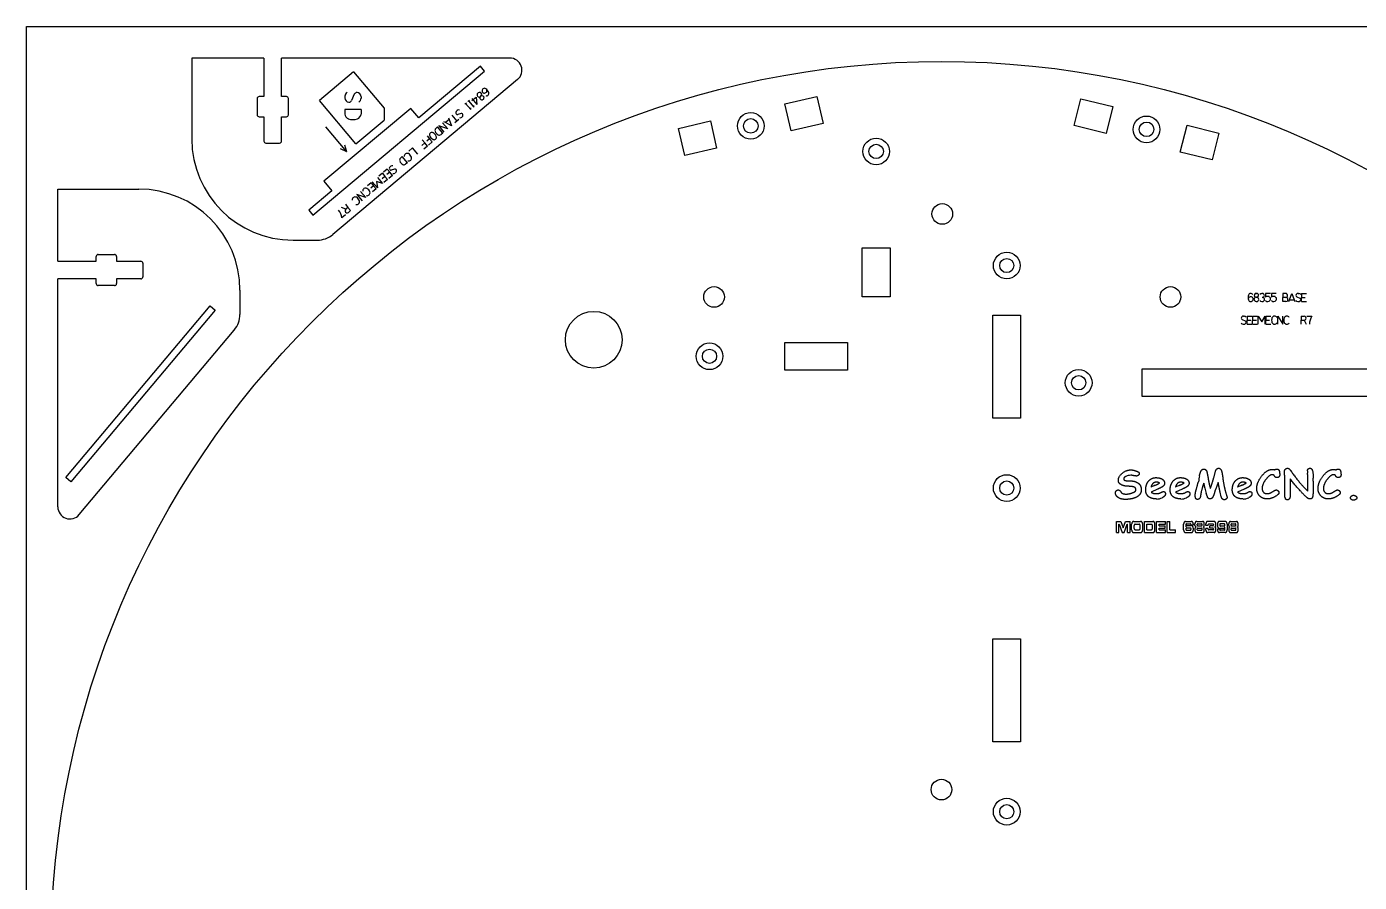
# Model space of a CAD drawing. Header units: inches. Extents: x -1316 to -504, y 192 to 650.
# Drawn here: x -1316.5 to -987.2, y 438.1 to 649.6 of the extents above; entities that cross this region are included whole.
import ezdxf

# ---------------------------------------------------------------- set-up
doc = ezdxf.new("R2010")
doc.units = ezdxf.units.IN
doc.header["$MEASUREMENT"] = 0
doc.linetypes.add('Continuous2', pattern=[0])
for name, color, linetype in [('68343 AND 68344 CARRIAGE AND ARM PLATE', 1, 'Continuous'), ('68355 Base', 1, 'Continuous'), ('68410_11 smart lcd mount', 1, 'Continuous'), ('STOCK OUTLINE', 1, 'Continuous')]:
    doc.layers.add(name, color=color, linetype=linetype)

msp = doc.modelspace()

# ---------------------------------------------------------------- linework, layer by layer
at = {"layer": '68343 AND 68344 CARRIAGE AND ARM PLATE', "color": 3, "linetype": 'Continuous2', "lineweight": -3, "true_color": 0x00ff00}
for p, q in [((-1005.62, 534.49), (-1005.62, 536.16)), ((-1005.62, 533.31), (-1005.62, 534.49))]:
    msp.add_line(p, q, dxfattribs=at)
for centre, radius, start, end in [((-1043.47, 535.17), 3.57, 93.5806, 113.6084), ((-1015.92, 1355.17), 818.32, 267.98164, 268.06808), ((-682.03, 478.28), 349.94, 170.0795, 170.3194), ((-1001.65, 541.38), 24.47, 190.8561, 196.9888), ((-992.64, 539.81), 7.41, 180.253, 184.2984), ((-1034.53, 537.19), 34.57, 2.5647, 3.4212), ((-1373.55, 540.65), 374.94, 359.4818, 359.6006), ((-938.45, 301.18), 255.14, 112.8775, 113.1366), ((-932.4, 301.18), 255.14, 112.8775, 113.1366), ((-1027.06, 533.4), 0.757, 179.7339, 214.6815), ((-1007.85, 531.25), 18.77, 170.0588, 173.3985), ((-917.06, 301.18), 255.14, 112.8775, 113.1366), ((-1068.33, 535.45), 68.39, 359.4503, 0.0577), ((-1037.36, 536.22), 3.37, 269.9802, 294.8401), ((-1031.31, 536.22), 3.37, 269.9802, 294.8401), ((-1015.97, 536.22), 3.37, 269.9802, 294.8401), ((-1004.88, 533.3), 0.731, 179.6864, 216.9698)]:
    msp.add_arc(centre, radius, start, end, dxfattribs=at)
at = {"layer": '68355 Base', "color": 5, "linetype": 'Continuous2', "lineweight": -3, "true_color": 0x0000ff}
for p, q in [((-1129.15, 630.55), (-1121.25, 632.37)), ((-1121.25, 632.37), (-1119.71, 625.68)), ((-1127.6, 623.86), (-1129.15, 630.55)), ((-1057.66, 625.14), (-1056, 631.8)), ((-1056, 631.8), (-1048.14, 629.84)), ((-1048.14, 629.84), (-1049.8, 623.18)), ((-1155.45, 624.47), (-1147.56, 626.29)), ((-1147.56, 626.29), (-1146.02, 619.61)), ((-1119.71, 625.68), (-1127.6, 623.86)), ((-1153.91, 617.79), (-1155.45, 624.47)), ((-1049.8, 623.18), (-1057.66, 625.14)), ((-1031.47, 618.61), (-1029.81, 625.27)), ((-1029.81, 625.27), (-1021.95, 623.31)), ((-1021.95, 623.31), (-1023.61, 616.65)), ((-1146.02, 619.61), (-1153.91, 617.79)), ((-1023.61, 616.65), (-1031.47, 618.61)), ((-1110.03, 594.96), (-1103.17, 594.96)), ((-1110.03, 582.86), (-1110.03, 594.96)), ((-1103.17, 594.96), (-1103.17, 582.86)), ((-1103.17, 582.86), (-1110.03, 582.86)), ((-1077.77, 578.31), (-1070.91, 578.31)), ((-1077.77, 552.81), (-1077.77, 578.31)), ((-1070.91, 578.31), (-1070.91, 552.81)), ((-1129.17, 571.56), (-1113.67, 571.56)), ((-1129.17, 564.7), (-1129.17, 571.56)), ((-1113.67, 571.56), (-1113.67, 564.7)), ((-1113.67, 564.7), (-1129.17, 564.7)), ((-1040.91, 565.01), (-975.76, 565.01)), ((-1040.91, 558.15), (-1040.91, 565.01)), ((-975.76, 558.15), (-1040.91, 558.15)), ((-1070.91, 552.81), (-1077.77, 552.81)), ((-1077.77, 498.31), (-1070.91, 498.31)), ((-1077.77, 472.81), (-1077.77, 498.31)), ((-1070.91, 498.31), (-1070.91, 472.81)), ((-1070.91, 472.81), (-1077.77, 472.81))]:
    msp.add_line(p, q, dxfattribs=at)
at = {"layer": '68355 Base', "color": 3, "linetype": 'Continuous2', "lineweight": -3, "true_color": 0x00ff00}
for p, q in [((-1012.73, 583.66), (-1012.6, 583.66)), ((-1011.32, 583.66), (-1011.25, 583.66)), ((-1009.22, 583.66), (-1010.43, 583.66)), ((-1010.43, 583.66), (-1010.43, 582.77)), ((-1007.75, 583.66), (-1008.96, 583.66)), ((-1008.96, 583.66), (-1008.96, 582.77)), ((-1006.14, 583.66), (-1006.14, 582.66)), ((-1005.45, 583.66), (-1006.14, 583.66)), ((-1004.49, 582.09), (-1003.9, 583.66)), ((-1003.9, 583.66), (-1003.31, 582.09)), ((-1002.7, 582.83), (-1001.92, 582.49)), ((-1002.38, 583.66), (-1002.22, 583.66)), ((-1001.49, 583.66), (-1000.32, 583.66)), ((-1001.49, 583.66), (-1001.49, 582.66)), ((-1012.73, 582.73), (-1012.6, 582.73)), ((-1012.73, 581.66), (-1012.6, 581.66)), ((-1011.35, 581.66), (-1011.22, 581.66)), ((-1011.1, 582.66), (-1011.24, 582.66)), ((-1009.9, 581.66), (-1009.81, 581.66)), ((-1008.43, 581.66), (-1008.34, 581.66)), ((-1006.14, 581.66), (-1006.14, 582.66)), ((-1005.4, 582.66), (-1006.14, 582.66)), ((-1005.36, 581.66), (-1006.14, 581.66)), ((-1004.65, 581.66), (-1004.49, 582.09)), ((-1004.49, 582.09), (-1003.31, 582.09)), ((-1003.31, 582.09), (-1003.15, 581.66)), ((-1002.44, 581.66), (-1002.24, 581.66)), ((-1001.49, 582.66), (-1000.58, 582.66)), ((-1001.49, 581.66), (-1001.49, 582.66)), ((-1001.49, 581.66), (-1000.32, 581.66)), ((-1016.19, 577.22), (-1015.4, 576.89)), ((-1015.87, 578.06), (-1015.7, 578.05)), ((-1014.98, 578.05), (-1013.81, 578.05)), ((-1014.98, 578.05), (-1014.98, 577.05)), ((-1014.98, 577.05), (-1014.06, 577.05)), ((-1014.98, 576.05), (-1014.98, 577.05)), ((-1013.59, 578.05), (-1012.42, 578.05)), ((-1013.59, 578.05), (-1013.59, 577.05)), ((-1013.59, 577.05), (-1012.68, 577.05)), ((-1013.59, 576.05), (-1013.59, 577.05)), ((-1012.2, 576.05), (-1012.2, 578.05)), ((-1012.2, 578.05), (-1011.36, 576.64)), ((-1011.36, 576.64), (-1010.52, 578.05)), ((-1010.52, 576.05), (-1010.52, 578.05)), ((-1010.3, 578.05), (-1009.13, 578.05)), ((-1010.3, 578.05), (-1010.3, 577.05)), ((-1010.3, 577.05), (-1009.39, 577.05)), ((-1010.3, 576.05), (-1010.3, 577.05)), ((-1007.34, 576.05), (-1007.34, 578.05)), ((-1007.34, 578.05), (-1006.11, 576.05)), ((-1006.11, 576.05), (-1006.11, 578.05)), ((-1001.61, 578.05), (-1000.88, 578.05)), ((-1001.61, 578.05), (-1001.61, 577.05)), ((-1001.61, 577.05), (-1000.88, 577.05)), ((-1001.61, 576.05), (-1001.61, 577.05)), ((-1000.88, 577.05), (-1000.38, 576.05)), ((-1000.17, 578.05), (-998.97, 578.05)), ((-1015.93, 576.05), (-1015.72, 576.05)), ((-1014.98, 576.05), (-1013.81, 576.05)), ((-1013.59, 576.05), (-1012.42, 576.05)), ((-1010.3, 576.05), (-1009.13, 576.05)), ((-1023.03, 538.64), (-1022.75, 539.76)), ((-1037.06, 535.29), (-1038.7, 534.58)), ((-1031.01, 535.29), (-1032.65, 534.58)), ((-1024.77, 533.38), (-1025.05, 534.23)), ((-1022.82, 535), (-1023.11, 534.12)), ((-1021.33, 533.38), (-1021.61, 534.52)), ((-1015.67, 535.29), (-1017.31, 534.58)), ((-1047.26, 524.53), (-1047.26, 527.33)), ((-1047.26, 527.33), (-1046.15, 527.33)), ((-1046.15, 527.33), (-1045.57, 525.71)), ((-1045.57, 525.71), (-1044.99, 527.33)), ((-1044.99, 527.33), (-1043.89, 527.33)), ((-1043.89, 524.53), (-1043.89, 527.33)), ((-1042.96, 527.33), (-1041.28, 527.33)), ((-1040.35, 524.53), (-1040.35, 527.33)), ((-1040.35, 527.33), (-1038.25, 527.33)), ((-1037.32, 527.33), (-1035.11, 527.33)), ((-1037.32, 524.53), (-1037.32, 527.33)), ((-1035.11, 526.67), (-1035.11, 527.33)), ((-1034.71, 527.33), (-1034.08, 527.33)), ((-1034.71, 524.53), (-1034.71, 527.33)), ((-1034.08, 525.27), (-1034.08, 527.33)), ((-1030.14, 527.33), (-1028.77, 527.33)), ((-1027.42, 527.33), (-1025.95, 527.33)), ((-1023.13, 527.33), (-1024.7, 527.33)), ((-1020.41, 527.33), (-1021.78, 527.33)), ((-1019.06, 527.33), (-1017.59, 527.33)), ((-1047.26, 524.53), (-1046.68, 524.53)), ((-1046.68, 524.53), (-1046.68, 526.59)), ((-1046.68, 526.59), (-1046.57, 526.59)), ((-1046.57, 526.59), (-1045.84, 524.53)), ((-1045.84, 524.53), (-1045.31, 524.53)), ((-1045.31, 524.53), (-1044.57, 526.59)), ((-1044.57, 526.59), (-1044.47, 526.59)), ((-1044.47, 524.53), (-1044.47, 526.59)), ((-1044.47, 524.53), (-1043.89, 524.53)), ((-1043.49, 525.27), (-1043.49, 526.59)), ((-1042.96, 524.53), (-1041.28, 524.53)), ((-1042.86, 525.56), (-1042.86, 526.3)), ((-1042.65, 526.59), (-1041.59, 526.59)), ((-1042.65, 525.27), (-1041.59, 525.27)), ((-1041.38, 525.56), (-1041.38, 526.3)), ((-1040.75, 525.27), (-1040.75, 526.59)), ((-1040.35, 524.53), (-1038.25, 524.53)), ((-1039.72, 525.27), (-1039.72, 526.59)), ((-1039.72, 526.59), (-1038.56, 526.59)), ((-1039.72, 525.27), (-1038.56, 525.27)), ((-1038.35, 525.56), (-1038.35, 526.3)), ((-1037.72, 525.27), (-1037.72, 526.59)), ((-1037.32, 524.53), (-1035.11, 524.53)), ((-1036.69, 526.67), (-1035.11, 526.67)), ((-1036.69, 526.23), (-1036.69, 526.67)), ((-1036.69, 526.23), (-1035.22, 526.23)), ((-1036.69, 525.19), (-1036.69, 525.64)), ((-1036.69, 525.64), (-1035.22, 525.64)), ((-1036.69, 525.19), (-1035.11, 525.19)), ((-1035.22, 525.64), (-1035.22, 526.23)), ((-1035.11, 524.53), (-1035.11, 525.19)), ((-1034.71, 524.53), (-1032.61, 524.53)), ((-1034.08, 525.27), (-1032.61, 525.27)), ((-1032.61, 524.53), (-1032.61, 525.27)), ((-1030.66, 525.27), (-1030.66, 526.59)), ((-1030.14, 524.53), (-1028.77, 524.53)), ((-1030.08, 526.52), (-1030.08, 526)), ((-1030.08, 525.49), (-1030.08, 525.34)), ((-1029.93, 526.74), (-1028.98, 526.74)), ((-1029.93, 525.71), (-1028.98, 525.71)), ((-1029.93, 525.12), (-1028.98, 525.12)), ((-1029.87, 526.3), (-1028.77, 526.3)), ((-1028.82, 526.45), (-1028.82, 526.52)), ((-1028.82, 526.45), (-1028.24, 526.45)), ((-1028.82, 525.34), (-1028.82, 525.49)), ((-1028.24, 526.45), (-1028.24, 526.59)), ((-1028.24, 525.27), (-1028.24, 525.56)), ((-1027.84, 526.3), (-1027.84, 526.74)), ((-1027.84, 525.56), (-1027.84, 525.12)), ((-1027.42, 524.53), (-1025.95, 524.53)), ((-1027.26, 526.37), (-1027.26, 526.59)), ((-1027.26, 525.27), (-1027.26, 525.49)), ((-1027.16, 526.74), (-1026.21, 526.74)), ((-1027.16, 526.23), (-1026.21, 526.23)), ((-1027.16, 525.64), (-1026.21, 525.64)), ((-1027.16, 525.12), (-1026.21, 525.12)), ((-1026.1, 526.37), (-1026.1, 526.59)), ((-1026.1, 525.27), (-1026.1, 525.49)), ((-1025.53, 526.3), (-1025.53, 526.74)), ((-1025.53, 525.12), (-1025.53, 525.56)), ((-1025.13, 526.3), (-1025.13, 526.74)), ((-1024.55, 526.3), (-1025.13, 526.3)), ((-1024.55, 525.56), (-1025.13, 525.56)), ((-1025.13, 525.12), (-1025.13, 525.56)), ((-1023.13, 524.53), (-1024.7, 524.53)), ((-1024.55, 526.3), (-1024.55, 526.52)), ((-1024.55, 525.34), (-1024.55, 525.56)), ((-1023.39, 526.67), (-1024.44, 526.67)), ((-1023.39, 525.19), (-1024.44, 525.19)), ((-1023.39, 526.23), (-1024.18, 526.23)), ((-1024.18, 525.64), (-1024.18, 526.23)), ((-1023.39, 525.64), (-1024.18, 525.64)), ((-1023.28, 526.52), (-1023.28, 526.37)), ((-1023.28, 525.49), (-1023.28, 525.34)), ((-1022.7, 526.23), (-1022.7, 526.74)), ((-1022.7, 525.12), (-1022.7, 525.64)), ((-1022.3, 526.59), (-1022.3, 526.3)), ((-1021.73, 525.42), (-1022.3, 525.42)), ((-1022.3, 525.42), (-1022.3, 525.27)), ((-1020.67, 525.56), (-1021.78, 525.56)), ((-1020.41, 524.53), (-1021.78, 524.53)), ((-1021.73, 526.52), (-1021.73, 526.37)), ((-1021.73, 525.42), (-1021.73, 525.34)), ((-1020.62, 526.74), (-1021.57, 526.74)), ((-1020.62, 526.15), (-1021.57, 526.15)), ((-1020.62, 525.12), (-1021.57, 525.12)), ((-1020.46, 526.37), (-1020.46, 526.52)), ((-1020.46, 525.34), (-1020.46, 525.86)), ((-1019.88, 526.59), (-1019.88, 525.27)), ((-1019.48, 526.3), (-1019.48, 526.74)), ((-1019.48, 525.56), (-1019.48, 525.12)), ((-1019.06, 524.53), (-1017.59, 524.53)), ((-1018.9, 526.37), (-1018.9, 526.59)), ((-1018.9, 525.27), (-1018.9, 525.49)), ((-1018.8, 526.74), (-1017.85, 526.74)), ((-1018.8, 526.23), (-1017.85, 526.23)), ((-1018.8, 525.64), (-1017.85, 525.64)), ((-1018.8, 525.12), (-1017.85, 525.12)), ((-1017.75, 526.37), (-1017.75, 526.59)), ((-1017.75, 525.27), (-1017.75, 525.49)), ((-1017.17, 526.3), (-1017.17, 526.74)), ((-1017.17, 525.12), (-1017.17, 525.56))]:
    msp.add_line(p, q, dxfattribs=at)
at = {"layer": '68355 Base', "color": 1, "linetype": 'Continuous2', "lineweight": -3, "true_color": 0xff0000}
msp.add_circle((-1090.47, 421.01), 220, dxfattribs=at)
at = {"layer": '68355 Base', "color": 3, "linetype": 'Continuous2', "lineweight": -3, "true_color": 0x00ff00}
for centre in [(-1137.58, 625.08), (-1039.81, 624.22), (-1106.6, 618.76), (-1074.34, 590.56), (-1147.77, 568.13), (-1056.57, 561.58), (-1074.34, 535.56), (-1074.34, 455.56)]:
    msp.add_circle(centre, 3.3, dxfattribs=at)
at = {"layer": '68355 Base', "color": 5, "linetype": 'Continuous2', "lineweight": -3, "true_color": 0x0000ff}
for centre, radius in [((-1137.58, 625.08), 1.8), ((-1039.81, 624.22), 1.8), ((-1106.6, 618.76), 1.78), ((-1090.27, 603.31), 2.55), ((-1074.34, 590.56), 1.75), ((-1146.65, 582.79), 2.55), ((-1033.89, 582.79), 2.55), ((-1176.37, 572.23), 7), ((-1147.77, 568.13), 1.75), ((-1056.57, 561.58), 1.77), ((-1074.34, 535.56), 1.75), ((-1090.47, 461.01), 2.55), ((-1074.34, 455.56), 1.75)]:
    msp.add_circle(centre, radius, dxfattribs=at)
at = {"layer": '68355 Base', "color": 3, "linetype": 'Continuous2', "lineweight": -3, "true_color": 0x00ff00}
for centre, radius, start, end in [((-1012.94, 582.62), 1.78, 159.2941, 196.7059), ((-1014.07, 582.25), 0.594, 342.2661, 193.7339), ((-1014.04, 583.07), 0.595, 29.3075, 162.098), ((-1012.73, 583.2), 0.464, 117.5491, 270), ((-1012.73, 583.2), 0.464, 90, 117.5491), ((-1012.6, 583.2), 0.464, 0, 90), ((-1012.6, 583.2), 0.464, 270, 0), ((-1011.32, 583.08), 0.577, 89.9999, 149.7068), ((-1011.25, 583.03), 0.631, 48.8141, 89.9999), ((-1011.18, 583.16), 0.504, 279.0881, 0), ((-1011.13, 583.16), 0.457, 0, 48.8141), ((-1009.89, 582.02), 0.923, 87.8471, 125.5576), ((-1009.86, 582.19), 0.756, 63.4349, 90), ((-1009.79, 582.32), 0.606, 33.6901, 63.4349), ((-1008.43, 582.02), 0.923, 87.8471, 125.5576), ((-1008.39, 582.19), 0.756, 63.4349, 90), ((-1008.33, 582.32), 0.606, 33.6901, 63.4349), ((-1005.45, 583.16), 0.5, 275.7176, 90), ((-1002.39, 583.14), 0.526, 89.2985, 177.3507), ((-1002.48, 583.2), 0.43, 185.1823, 239.3448), ((-1002.22, 583.08), 0.577, 30.522, 89.2985), ((-1014.07, 582.25), 0.595, 193.902, 342.098), ((-1012.73, 582.2), 0.536, 90, 214.6857), ((-1012.73, 582.2), 0.536, 214.6857, 270), ((-1012.6, 582.2), 0.536, 0, 90), ((-1012.6, 582.2), 0.536, 270, 0), ((-1011.35, 582.24), 0.577, 210.2932, 270.0001), ((-1011.22, 582.29), 0.631, 270.0001, 311.1859), ((-1011.15, 582.16), 0.504, 0, 84.185), ((-1011.1, 582.16), 0.457, 311.1859, 0), ((-1009.9, 582.29), 0.636, 213.4333, 228.8141), ((-1009.9, 582.29), 0.636, 228.8141, 270.016), ((-1009.81, 582.29), 0.628, 270.016, 330.2552), ((-1009.83, 582.3), 0.652, 330.2551, 33.6901), ((-1008.43, 582.29), 0.636, 213.4333, 228.8141), ((-1008.43, 582.29), 0.636, 228.8141, 270.016), ((-1008.34, 582.29), 0.628, 270.016, 330.2552), ((-1008.36, 582.3), 0.652, 330.2551, 33.6901), ((-1005.36, 582.16), 0.5, 270, 93.9129), ((-1002.44, 582.24), 0.577, 210.522, 269.4411), ((-1002.23, 582.18), 0.526, 269.4411, 357.3507), ((-1002.14, 582.12), 0.43, 5.1822, 59.3448), ((-1015.92, 576.63), 0.577, 210.522, 269.4411), ((-1015.87, 577.53), 0.526, 89.2985, 177.3507), ((-1015.97, 577.59), 0.43, 185.1823, 239.3448), ((-1015.72, 576.58), 0.526, 269.4411, 357.3507), ((-1015.71, 577.48), 0.577, 30.522, 89.2985), ((-1015.62, 576.52), 0.43, 5.1822, 59.3448), ((-1007.13, 577.05), 1.78, 161.2941, 198.7059), ((-1008.15, 577.32), 0.735, 35.68, 155.6132), ((-1008.15, 576.79), 0.735, 204.3868, 324.32), ((-1004.12, 577.05), 1.78, 161.2941, 198.7059), ((-1005.13, 577.32), 0.735, 35.68, 155.6132), ((-1005.13, 576.79), 0.735, 204.3868, 324.32), ((-1000.88, 577.55), 0.5, 269.9912, 90), ((-995.93, 576.05), 3.63, 146.6069, 179.9947)]:
    msp.add_arc(centre, radius, start, end, dxfattribs=at)
for points in [[(-1046.77, 537.47), (-1046.76, 538.44), (-1044.81, 540.05), (-1043.62, 540.05)], [(-1043.62, 540.05), (-1043.17, 540.05), (-1042.48, 539.8)], [(-1026.74, 538.57), (-1026.5, 539.57), (-1026.03, 540.25), (-1025.64, 540.25)], [(-1025.64, 540.25), (-1025.22, 540.25), (-1024.98, 539.79)], [(-1022.75, 539.76), (-1022.51, 540.46), (-1022, 540.46)], [(-1022, 540.46), (-1021.49, 540.46), (-1021.23, 539.65)], [(-1011.21, 538.7), (-1010.01, 540.15), (-1008.78, 540.15)], [(-1008.78, 540.15), (-1008.58, 540.15), (-1008.22, 540.1), (-1008.1, 540.08)], [(-1008.1, 540.08), (-1007.89, 540.25), (-1007.59, 540.25)], [(-1007.59, 540.25), (-1007.1, 540.25), (-1006.99, 539.69)], [(-1005.72, 539.69), (-1005.72, 539.99), (-1005.26, 540.46), (-1004.95, 540.46)], [(-1004.95, 540.46), (-1004.58, 540.46), (-1004.17, 539.81)], [(-1000.04, 539.78), (-1000.04, 540.46), (-999.39, 540.46)], [(-999.39, 540.46), (-998.62, 540.46), (-998.62, 538.03)], [(-996.07, 538.7), (-994.88, 540.15), (-993.65, 540.15)], [(-993.65, 540.15), (-993.44, 540.15), (-993.08, 540.1), (-992.96, 540.08)], [(-992.96, 540.08), (-992.75, 540.25), (-992.45, 540.25)], [(-992.45, 540.25), (-991.96, 540.25), (-991.85, 539.69)], [(-1045.91, 536.31), (-1046.82, 536.72), (-1046.77, 537.47)], [(-1044.89, 538.44), (-1045.45, 538.15), (-1045.45, 537.83)], [(-1045.45, 537.83), (-1045.45, 537.64), (-1045.12, 537.42), (-1044.74, 537.36)], [(-1042.29, 538.53), (-1042.52, 538.53), (-1043.46, 538.73), (-1043.69, 538.73)], [(-1043.51, 537.32), (-1042.45, 537.23), (-1041.79, 536.71)], [(-1042.48, 539.8), (-1041.6, 539.55), (-1041.6, 539.18)], [(-1041.79, 538.75), (-1041.99, 538.53), (-1042.29, 538.53)], [(-1041.6, 539.18), (-1041.6, 538.94), (-1041.79, 538.75)], [(-1041.79, 536.71), (-1041.1, 536.12), (-1041.1, 535.11)], [(-1040.01, 535.11), (-1040.01, 536.33), (-1039.39, 537.16)], [(-1039.39, 537.16), (-1038.68, 538.13), (-1037.47, 538.13)], [(-1037.44, 537.01), (-1037.87, 537.01), (-1038.53, 536.4), (-1038.7, 535.8)], [(-1037.63, 536.25), (-1036.96, 536.55), (-1036.57, 536.82)], [(-1037.47, 538.13), (-1036.64, 538.13), (-1036.11, 537.85)], [(-1036.57, 536.82), (-1036.92, 537.01), (-1037.44, 537.01)], [(-1036.11, 537.85), (-1035.35, 537.48), (-1035.35, 536.74)], [(-1035.35, 536.74), (-1035.35, 536.23), (-1035.95, 535.82)], [(-1033.97, 535.11), (-1033.97, 536.33), (-1033.34, 537.16)], [(-1033.34, 537.16), (-1032.63, 538.13), (-1031.42, 538.13)], [(-1031.39, 537.01), (-1031.82, 537.01), (-1032.49, 536.4), (-1032.65, 535.8)], [(-1031.59, 536.25), (-1030.91, 536.55), (-1030.52, 536.82)], [(-1031.42, 538.13), (-1030.59, 538.13), (-1030.06, 537.85)], [(-1030.52, 536.82), (-1030.87, 537.01), (-1031.39, 537.01)], [(-1030.06, 537.85), (-1029.3, 537.48), (-1029.3, 536.74)], [(-1029.3, 536.74), (-1029.3, 536.23), (-1029.91, 535.82)], [(-1027.5, 535.29), (-1027.05, 536.93), (-1026.99, 537.12)], [(-1025.68, 536.77), (-1025.93, 536.02), (-1026.34, 534.49)], [(-1024.98, 539.79), (-1024.83, 539.38), (-1024.62, 538.13)], [(-1024.62, 538.13), (-1024.43, 536.87), (-1024.04, 535.45)], [(-1024.04, 535.45), (-1023.51, 536.92), (-1023.03, 538.64)], [(-1022.11, 536.97), (-1022.32, 536.35), (-1022.82, 535)], [(-1021.61, 534.52), (-1021.83, 535.4), (-1022.11, 536.97)], [(-1021.23, 539.65), (-1021.13, 539.3), (-1021.01, 538.44)], [(-1021.01, 538.44), (-1020.77, 536.36), (-1020.36, 534.91)], [(-1018.62, 535.11), (-1018.62, 536.33), (-1018, 537.16)], [(-1018, 537.16), (-1017.29, 538.13), (-1016.08, 538.13)], [(-1016.05, 537.01), (-1016.48, 537.01), (-1017.15, 536.4), (-1017.31, 535.8)], [(-1016.25, 536.25), (-1015.57, 536.55), (-1015.18, 536.82)], [(-1016.08, 538.13), (-1015.25, 538.13), (-1014.72, 537.85)], [(-1015.18, 536.82), (-1015.53, 537.01), (-1016.05, 537.01)], [(-1014.72, 537.85), (-1013.96, 537.48), (-1013.96, 536.74)], [(-1013.96, 536.74), (-1013.96, 536.23), (-1014.57, 535.82)], [(-1012.58, 535.42), (-1012.58, 537.04), (-1011.21, 538.7)], [(-1010.19, 537.87), (-1011.26, 536.56), (-1011.26, 535.42)], [(-1008.79, 538.84), (-1009.39, 538.84), (-1010.19, 537.87)], [(-1008.4, 538.78), (-1008.48, 538.84), (-1008.79, 538.84)], [(-1008.21, 538.55), (-1008.3, 538.75), (-1008.4, 538.78)], [(-1007.58, 538.13), (-1008, 538.13), (-1008.21, 538.55)], [(-1007.06, 538.36), (-1007.25, 538.13), (-1007.58, 538.13)], [(-1006.9, 538.78), (-1006.9, 538.56), (-1007.06, 538.36)], [(-1006.99, 539.69), (-1006.9, 539.29), (-1006.9, 538.78)], [(-1005.66, 537.98), (-1005.66, 538.27), (-1005.72, 539.4), (-1005.72, 539.69)], [(-1005.62, 536.16), (-1005.62, 536.46), (-1005.66, 537.68), (-1005.66, 537.98)], [(-1004.3, 537.86), (-1004.35, 536.62), (-1004.35, 536.33)], [(-1000.2, 533.21), (-1002.02, 534.89), (-1004.3, 537.86)], [(-1004.17, 539.81), (-1002.03, 536.74), (-999.94, 534.79)], [(-999.94, 535.52), (-999.94, 537.88), (-999.99, 538.74)], [(-998.62, 537.26), (-998.68, 534.82), (-998.68, 534.21)], [(-997.44, 535.42), (-997.44, 537.04), (-996.07, 538.7)], [(-995.05, 537.87), (-996.12, 536.56), (-996.12, 535.42)], [(-993.65, 538.84), (-994.25, 538.84), (-995.05, 537.87)], [(-993.26, 538.78), (-993.34, 538.84), (-993.65, 538.84)], [(-993.07, 538.55), (-993.17, 538.75), (-993.26, 538.78)], [(-992.44, 538.13), (-992.86, 538.13), (-993.07, 538.55)], [(-991.92, 538.36), (-992.11, 538.13), (-992.44, 538.13)], [(-991.76, 538.78), (-991.76, 538.56), (-991.92, 538.36)], [(-991.85, 539.69), (-991.76, 539.29), (-991.76, 538.78)], [(-1047.48, 534.34), (-1047.48, 534.64), (-1047.14, 535.09), (-1046.82, 535.09)], [(-1046.92, 533.29), (-1047.48, 533.77), (-1047.48, 534.34)], [(-1046.82, 535.09), (-1046.37, 535.09), (-1046.16, 534.63)], [(-1046.16, 534.63), (-1045.91, 534.07), (-1044.91, 534.07)], [(-1044.4, 536), (-1045.23, 536.01), (-1045.91, 536.31)], [(-1044.91, 534.07), (-1044.07, 534.07), (-1043.27, 534.39)], [(-1042.96, 535.83), (-1043.3, 535.95), (-1044.4, 536)], [(-1043.27, 534.39), (-1042.41, 534.71), (-1042.41, 535.11)], [(-1042.41, 535.11), (-1042.41, 535.65), (-1042.96, 535.83)], [(-1041.1, 535.11), (-1041.1, 533.88), (-1042.51, 533.21)], [(-1039.25, 533.39), (-1040.01, 534), (-1040.01, 535.11)], [(-1037.36, 532.86), (-1038.49, 532.86), (-1039.25, 533.39)], [(-1038.7, 534.58), (-1038.48, 534.38), (-1037.84, 534.17), (-1037.42, 534.17)], [(-1037.42, 534.17), (-1036.75, 534.17), (-1036.32, 534.42)], [(-1035.95, 535.82), (-1036.24, 535.63), (-1037.06, 535.29)], [(-1036.32, 534.42), (-1035.92, 534.68), (-1035.65, 534.68)], [(-1035.15, 534.12), (-1035.15, 533.52), (-1035.95, 533.17)], [(-1035.65, 534.68), (-1035.15, 534.68), (-1035.15, 534.12)], [(-1033.2, 533.39), (-1033.97, 534), (-1033.97, 535.11)], [(-1031.31, 532.86), (-1032.44, 532.86), (-1033.2, 533.39)], [(-1032.65, 534.58), (-1032.43, 534.38), (-1031.79, 534.17), (-1031.37, 534.17)], [(-1031.37, 534.17), (-1030.7, 534.17), (-1030.27, 534.42)], [(-1029.91, 535.82), (-1030.19, 535.63), (-1031.01, 535.29)], [(-1030.27, 534.42), (-1029.87, 534.68), (-1029.6, 534.68)], [(-1029.1, 534.12), (-1029.1, 533.52), (-1029.9, 533.17)], [(-1029.6, 534.68), (-1029.1, 534.68), (-1029.1, 534.12)], [(-1027.82, 533.4), (-1027.82, 534.19), (-1027.5, 535.29)], [(-1026.5, 533.4), (-1026.69, 532.75), (-1027.19, 532.75)], [(-1024.14, 532.86), (-1024.56, 532.86), (-1024.77, 533.38)], [(-1023.11, 534.12), (-1023.3, 533.61), (-1023.46, 533.28)], [(-1020.6, 532.65), (-1021.1, 532.65), (-1021.33, 533.38)], [(-1020.36, 534.91), (-1019.91, 533.41), (-1019.91, 533.29)], [(-1017.86, 533.39), (-1018.62, 534), (-1018.62, 535.11)], [(-1015.97, 532.86), (-1017.1, 532.86), (-1017.86, 533.39)], [(-1017.31, 534.58), (-1017.09, 534.38), (-1016.45, 534.17), (-1016.03, 534.17)], [(-1016.03, 534.17), (-1015.36, 534.17), (-1014.93, 534.42)], [(-1014.57, 535.82), (-1014.85, 535.63), (-1015.67, 535.29)], [(-1014.93, 534.42), (-1014.53, 534.68), (-1014.26, 534.68)], [(-1013.76, 534.12), (-1013.76, 533.52), (-1014.56, 533.17)], [(-1014.26, 534.68), (-1013.76, 534.68), (-1013.76, 534.12)], [(-1011.87, 533.62), (-1012.58, 534.4), (-1012.58, 535.42)], [(-1010.04, 532.86), (-1011.13, 532.86), (-1011.87, 533.62)], [(-1011.26, 535.42), (-1011.26, 534.91), (-1010.59, 534.17), (-1010.09, 534.17)], [(-1010.09, 534.17), (-1009.6, 534.17), (-1009.1, 534.4)], [(-1007.37, 533.92), (-1008.69, 532.86), (-1010.04, 532.86)], [(-1009.1, 534.4), (-1008.92, 534.49), (-1008.38, 534.83)], [(-1008.38, 534.83), (-1007.99, 535.09), (-1007.79, 535.09)], [(-1007.79, 535.09), (-1007.5, 535.09), (-1007.3, 534.84)], [(-1007.1, 534.41), (-1007.1, 534.13), (-1007.37, 533.92)], [(-1007.3, 534.84), (-1007.1, 534.68), (-1007.1, 534.41)], [(-1004.3, 534.03), (-1004.3, 532.65), (-1004.96, 532.65)], [(-1004.35, 536.33), (-1004.35, 535.95), (-1004.3, 534.42), (-1004.3, 534.03)], [(-998.76, 533.47), (-998.86, 532.86), (-999.43, 532.86)], [(-998.68, 534.21), (-998.68, 533.99), (-998.76, 533.47)], [(-996.73, 533.62), (-997.44, 534.4), (-997.44, 535.42)], [(-994.9, 532.86), (-996, 532.86), (-996.73, 533.62)], [(-996.12, 535.42), (-996.12, 534.91), (-995.45, 534.17), (-994.95, 534.17)], [(-994.95, 534.17), (-994.46, 534.17), (-993.97, 534.4)], [(-992.23, 533.92), (-993.55, 532.86), (-994.9, 532.86)], [(-993.97, 534.4), (-993.78, 534.49), (-993.24, 534.83)], [(-993.24, 534.83), (-992.85, 535.09), (-992.66, 535.09)], [(-992.66, 535.09), (-992.36, 535.09), (-992.16, 534.84)], [(-991.97, 534.41), (-991.97, 534.13), (-992.23, 533.92)], [(-992.16, 534.84), (-991.97, 534.68), (-991.97, 534.41)], [(-989.4, 533.12), (-989.4, 533.38), (-988.96, 533.77), (-988.65, 533.77)], [(-988.65, 533.77), (-988.33, 533.77), (-987.87, 533.39), (-987.87, 533.12)], [(-1045, 532.75), (-1046.22, 532.75), (-1046.92, 533.29)], [(-1042.51, 533.21), (-1043.6, 532.75), (-1045, 532.75)], [(-1027.19, 532.75), (-1027.49, 532.75), (-1027.68, 532.97)], [(-1023.46, 533.28), (-1023.72, 532.86), (-1024.14, 532.86)], [(-1020.16, 532.8), (-1020.36, 532.65), (-1020.6, 532.65)], [(-1019.91, 533.29), (-1019.91, 533), (-1020.16, 532.8)], [(-1004.96, 532.65), (-1005.27, 532.65), (-1005.47, 532.86)], [(-999.43, 532.86), (-999.78, 532.86), (-1000.2, 533.21)], [(-988.65, 532.55), (-988.96, 532.55), (-989.4, 532.9), (-989.4, 533.12)], [(-987.87, 533.12), (-987.87, 532.9), (-988.34, 532.55), (-988.65, 532.55)]]:
    msp.add_open_spline(points, degree=2, dxfattribs=at)
for points, weights in [([(-1042.96, 527.33), (-1043.49, 527.33), (-1043.49, 526.59)], [1, 0.707106765732, 1]), ([(-1040.75, 526.59), (-1040.75, 527.33), (-1041.28, 527.33)], [1, 0.707106765732, 1]), ([(-1037.72, 526.59), (-1037.72, 527.33), (-1038.25, 527.33)], [1, 0.707106765732, 1]), ([(-1030.14, 527.33), (-1030.66, 527.33), (-1030.66, 526.59)], [1, 0.707106765732, 1]), ([(-1028.24, 526.59), (-1028.24, 527.33), (-1028.77, 527.33)], [1, 0.707106765732, 1]), ([(-1027.42, 527.33), (-1027.84, 527.33), (-1027.84, 526.74)], [1, 0.707106765732, 1]), ([(-1025.53, 526.74), (-1025.53, 527.33), (-1025.95, 527.33)], [1, 0.707106597145, 1]), ([(-1024.7, 527.33), (-1025.13, 527.33), (-1025.13, 526.74)], [1, 0.707106765732, 1]), ([(-1022.7, 526.74), (-1022.7, 527.33), (-1023.13, 527.33)], [1, 0.707106892173, 1]), ([(-1021.78, 527.33), (-1022.3, 527.33), (-1022.3, 526.59)], [1, 0.707106765732, 1]), ([(-1019.88, 526.59), (-1019.88, 527.33), (-1020.41, 527.33)], [1, 0.707106807879, 1]), ([(-1019.06, 527.33), (-1019.48, 527.33), (-1019.48, 526.74)], [1, 0.707106765732, 1]), ([(-1017.17, 526.74), (-1017.17, 527.33), (-1017.59, 527.33)], [1, 0.707106597145, 1]), ([(-1043.49, 525.27), (-1043.49, 524.53), (-1042.96, 524.53)], [1, 0.707106765732, 1]), ([(-1042.65, 526.59), (-1042.86, 526.59), (-1042.86, 526.3)], [1, 0.707106765732, 1]), ([(-1042.86, 525.56), (-1042.86, 525.27), (-1042.65, 525.27)], [1, 0.707106765732, 1]), ([(-1041.38, 526.3), (-1041.38, 526.59), (-1041.59, 526.59)], [1, 0.707106765732, 1]), ([(-1041.59, 525.27), (-1041.38, 525.27), (-1041.38, 525.56)], [1, 0.707106765732, 1]), ([(-1041.28, 524.53), (-1040.75, 524.53), (-1040.75, 525.27)], [1, 0.70710693432, 1]), ([(-1038.35, 526.3), (-1038.35, 526.59), (-1038.56, 526.59)], [1, 0.707106765732, 1]), ([(-1038.56, 525.27), (-1038.35, 525.27), (-1038.35, 525.56)], [1, 0.70710693432, 1]), ([(-1038.25, 524.53), (-1037.72, 524.53), (-1037.72, 525.27)], [1, 0.707106765732, 1]), ([(-1030.66, 525.27), (-1030.66, 524.53), (-1030.14, 524.53)], [1, 0.707106807879, 1]), ([(-1029.93, 526.74), (-1030.08, 526.74), (-1030.08, 526.52)], [1, 0.707106765732, 1]), ([(-1029.87, 526.3), (-1030.08, 526.3), (-1030.08, 526)], [1, 0.707106765732, 1]), ([(-1029.93, 525.71), (-1030.08, 525.71), (-1030.08, 525.49)], [1, 0.707106765732, 1]), ([(-1030.08, 525.34), (-1030.08, 525.12), (-1029.93, 525.12)], [1, 0.707106765732, 1]), ([(-1028.82, 526.52), (-1028.82, 526.74), (-1028.98, 526.74)], [1, 0.707106512851, 1]), ([(-1028.82, 525.49), (-1028.82, 525.71), (-1028.98, 525.71)], [1, 0.707106765732, 1]), ([(-1028.98, 525.12), (-1028.82, 525.12), (-1028.82, 525.34)], [1, 0.707106765732, 1]), ([(-1028.24, 525.56), (-1028.24, 526.3), (-1028.77, 526.3)], [1, 0.707106765732, 1]), ([(-1028.77, 524.53), (-1028.24, 524.53), (-1028.24, 525.27)], [1, 0.707106765732, 1]), ([(-1027.84, 526.3), (-1027.84, 525.93), (-1027.58, 525.93)], [1, 0.707106639292, 1]), ([(-1027.58, 525.93), (-1027.84, 525.93), (-1027.84, 525.56)], [1, 0.707106765732, 1]), ([(-1027.84, 525.12), (-1027.84, 524.53), (-1027.42, 524.53)], [1, 0.707106765732, 1]), ([(-1027.16, 526.74), (-1027.26, 526.74), (-1027.26, 526.59)], [1, 0.707106765732, 1]), ([(-1027.26, 526.37), (-1027.26, 526.23), (-1027.16, 526.23)], [1, 0.707106765732, 1]), ([(-1027.16, 525.64), (-1027.26, 525.64), (-1027.26, 525.49)], [1, 0.707106765732, 1]), ([(-1027.26, 525.27), (-1027.26, 525.12), (-1027.16, 525.12)], [1, 0.707106765732, 1]), ([(-1026.1, 526.59), (-1026.1, 526.74), (-1026.21, 526.74)], [1, 0.707106765732, 1]), ([(-1026.21, 526.23), (-1026.1, 526.23), (-1026.1, 526.37)], [1, 0.707106765732, 1]), ([(-1026.1, 525.49), (-1026.1, 525.64), (-1026.21, 525.64)], [1, 0.707106765732, 1]), ([(-1026.21, 525.12), (-1026.1, 525.12), (-1026.1, 525.27)], [1, 0.707106765732, 1]), ([(-1025.95, 524.53), (-1025.53, 524.53), (-1025.53, 525.12)], [1, 0.70710693432, 1]), ([(-1025.79, 525.93), (-1025.53, 525.93), (-1025.53, 526.3)], [1, 0.707106597145, 1]), ([(-1025.53, 525.56), (-1025.53, 525.93), (-1025.79, 525.93)], [1, 0.707106765732, 1]), ([(-1025.13, 525.12), (-1025.13, 524.53), (-1024.7, 524.53)], [1, 0.707106807879, 1]), ([(-1024.44, 526.67), (-1024.55, 526.67), (-1024.55, 526.52)], [1, 0.70710625997, 1]), ([(-1024.55, 525.34), (-1024.55, 525.19), (-1024.44, 525.19)], [1, 0.707106597145, 1]), ([(-1023.28, 526.52), (-1023.28, 526.67), (-1023.39, 526.67)], [1, 0.707106765732, 1]), ([(-1023.39, 526.23), (-1023.28, 526.23), (-1023.28, 526.37)], [1, 0.707106765732, 1]), ([(-1023.28, 525.49), (-1023.28, 525.64), (-1023.39, 525.64)], [1, 0.707106765732, 1]), ([(-1023.39, 525.19), (-1023.28, 525.19), (-1023.28, 525.34)], [1, 0.707106765732, 1]), ([(-1023.13, 524.53), (-1022.7, 524.53), (-1022.7, 525.12)], [1, 0.70710693432, 1]), ([(-1022.91, 525.93), (-1022.7, 525.93), (-1022.7, 526.23)], [1, 0.707106765732, 1]), ([(-1022.7, 525.64), (-1022.7, 525.93), (-1022.91, 525.93)], [1, 0.707106597145, 1]), ([(-1022.3, 526.3), (-1022.3, 525.56), (-1021.78, 525.56)], [1, 0.707106765732, 1]), ([(-1022.3, 525.27), (-1022.3, 524.53), (-1021.78, 524.53)], [1, 0.707106765732, 1]), ([(-1021.57, 526.74), (-1021.73, 526.74), (-1021.73, 526.52)], [1, 0.707106765732, 1]), ([(-1021.73, 526.37), (-1021.73, 526.15), (-1021.57, 526.15)], [1, 0.707106765732, 1]), ([(-1021.73, 525.34), (-1021.73, 525.12), (-1021.57, 525.12)], [1, 0.707106512851, 1]), ([(-1020.67, 525.56), (-1020.46, 525.56), (-1020.46, 525.86)], [1, 0.707106765732, 1]), ([(-1020.46, 526.52), (-1020.46, 526.74), (-1020.62, 526.74)], [1, 0.707106765732, 1]), ([(-1020.62, 526.15), (-1020.46, 526.15), (-1020.46, 526.37)], [1, 0.707106765732, 1]), ([(-1020.62, 525.12), (-1020.46, 525.12), (-1020.46, 525.34)], [1, 0.707106765732, 1]), ([(-1020.41, 524.53), (-1019.88, 524.53), (-1019.88, 525.27)], [1, 0.707106765732, 1]), ([(-1019.48, 526.3), (-1019.48, 525.93), (-1019.22, 525.93)], [1, 0.707106639292, 1]), ([(-1019.22, 525.93), (-1019.48, 525.93), (-1019.48, 525.56)], [1, 0.707106765732, 1]), ([(-1019.48, 525.12), (-1019.48, 524.53), (-1019.06, 524.53)], [1, 0.707106765732, 1]), ([(-1018.8, 526.74), (-1018.9, 526.74), (-1018.9, 526.59)], [1, 0.707106765732, 1]), ([(-1018.9, 526.37), (-1018.9, 526.23), (-1018.8, 526.23)], [1, 0.707106765732, 1]), ([(-1018.8, 525.64), (-1018.9, 525.64), (-1018.9, 525.49)], [1, 0.707106765732, 1]), ([(-1018.9, 525.27), (-1018.9, 525.12), (-1018.8, 525.12)], [1, 0.707106765732, 1]), ([(-1017.75, 526.59), (-1017.75, 526.74), (-1017.85, 526.74)], [1, 0.707106765732, 1]), ([(-1017.85, 526.23), (-1017.75, 526.23), (-1017.75, 526.37)], [1, 0.707106765732, 1]), ([(-1017.75, 525.49), (-1017.75, 525.64), (-1017.85, 525.64)], [1, 0.707106765732, 1]), ([(-1017.85, 525.12), (-1017.75, 525.12), (-1017.75, 525.27)], [1, 0.707106765732, 1]), ([(-1017.59, 524.53), (-1017.17, 524.53), (-1017.17, 525.12)], [1, 0.70710693432, 1]), ([(-1017.43, 525.93), (-1017.17, 525.93), (-1017.17, 526.3)], [1, 0.707106597145, 1]), ([(-1017.17, 525.56), (-1017.17, 525.93), (-1017.43, 525.93)], [1, 0.707106765732, 1])]:
    msp.add_rational_spline(points, weights, degree=2, dxfattribs=at)
at = {"layer": '68410_11 smart lcd mount', "color": 1, "linetype": 'Continuous2', "lineweight": -3, "true_color": 0xff0000}
for p, q in [((-1275.67, 641.84), (-1275.67, 621.84)), ((-1257.85, 641.84), (-1275.67, 641.84)), ((-1257.85, 641.84), (-1257.85, 632.34)), ((-1253.49, 632.34), (-1253.49, 641.84)), ((-1197.12, 641.84), (-1253.49, 641.84)), ((-1195.2, 636.54), (-1240.84, 598.24)), ((-1257.85, 632.34), (-1259.03, 632.34)), ((-1252.31, 632.34), (-1253.49, 632.34)), ((-1259.53, 631.84), (-1259.53, 627.84)), ((-1251.81, 627.84), (-1251.81, 631.84)), ((-1259.03, 627.34), (-1257.85, 627.34)), ((-1257.85, 627.34), (-1257.85, 621.34)), ((-1253.49, 621.34), (-1253.49, 627.34)), ((-1253.49, 627.34), (-1252.31, 627.34)), ((-1257.35, 620.84), (-1253.99, 620.84)), ((-1308.77, 609.45), (-1288.77, 609.45)), ((-1308.77, 591.63), (-1308.77, 609.45)), ((-1250.67, 596.84), (-1244.69, 596.84)), ((-1299.27, 591.63), (-1299.27, 592.81)), ((-1298.77, 593.31), (-1294.77, 593.31)), ((-1294.27, 592.81), (-1294.27, 591.63)), ((-1308.77, 591.63), (-1299.27, 591.63)), ((-1294.27, 591.63), (-1288.27, 591.63)), ((-1287.77, 591.13), (-1287.77, 587.77)), ((-1299.27, 587.27), (-1308.77, 587.27)), ((-1308.77, 530.91), (-1308.77, 587.27)), ((-1299.27, 586.09), (-1299.27, 587.27)), ((-1288.27, 587.27), (-1294.27, 587.27)), ((-1294.27, 587.27), (-1294.27, 586.09)), ((-1294.77, 585.59), (-1298.77, 585.59)), ((-1263.77, 584.45), (-1263.77, 578.48)), ((-1303.47, 528.98), (-1265.17, 574.62))]:
    msp.add_line(p, q, dxfattribs=at)
at = {"layer": '68410_11 smart lcd mount', "color": 5, "linetype": 'Continuous2', "lineweight": -3, "true_color": 0x0000ff}
for p, q in [((-1204.36, 639.84), (-1219.61, 627.04)), ((-1203.32, 638.59), (-1204.36, 639.84)), ((-1245.76, 602.98), (-1203.32, 638.59)), ((-1221.57, 629.39), (-1243.02, 611.39)), ((-1219.61, 627.04), (-1221.57, 629.39)), ((-1243.02, 611.39), (-1241.06, 609.05)), ((-1241.06, 609.05), (-1246.8, 604.22)), ((-1246.8, 604.22), (-1245.76, 602.98)), ((-1306.77, 538.15), (-1271.16, 580.59)), ((-1269.92, 579.55), (-1305.53, 537.11)), ((-1271.16, 580.59), (-1269.92, 579.55)), ((-1305.53, 537.11), (-1306.77, 538.15))]:
    msp.add_line(p, q, dxfattribs=at)
at = {"layer": '68410_11 smart lcd mount', "color": 3, "linetype": 'Continuous2', "lineweight": -3, "true_color": 0x00ff00}
for p, q in [((-1235.69, 638.43), (-1244.12, 631.36)), ((-1235.69, 638.43), (-1228.17, 629.47)), ((-1237.86, 632.39), (-1237.86, 631.98)), ((-1235.52, 632.91), (-1236.19, 631.34)), ((-1233.85, 632.27), (-1233.86, 631.94)), ((-1206.45, 631.34), (-1205.43, 632.2)), ((-1205.43, 632.2), (-1205.24, 630.36)), ((-1204.92, 633.24), (-1205.02, 633.16)), ((-1204.23, 632.42), (-1204.33, 632.34)), ((-1235.12, 620.63), (-1244.12, 631.36)), ((-1233.86, 629.12), (-1237.86, 629.12)), ((-1237.86, 629.12), (-1237.86, 628.01)), ((-1233.86, 629.12), (-1233.86, 628.01)), ((-1228.17, 629.47), (-1228.17, 626.46)), ((-1210.11, 628.89), (-1210.26, 628.76)), ((-1208.02, 630.64), (-1208.24, 630.46)), ((-1208.02, 630.64), (-1207.8, 630.82)), ((-1208.02, 630.64), (-1206.74, 629.11)), ((-1207.28, 631.26), (-1207.5, 631.08)), ((-1207.28, 631.26), (-1207.06, 631.45)), ((-1207.28, 631.26), (-1205.99, 629.73)), ((-1206.74, 629.11), (-1206.7, 629.51)), ((-1206.53, 631.89), (-1205.24, 630.36)), ((-1205.99, 629.73), (-1205.96, 630.13)), ((-1203.63, 631.71), (-1203.73, 631.63)), ((-1235.12, 620.63), (-1228.17, 626.46)), ((-1213.72, 625.86), (-1212.43, 624.33)), ((-1213.01, 625.89), (-1213.41, 626.12)), ((-1212.11, 626.65), (-1213.01, 625.89)), ((-1211.55, 625.07), (-1213.01, 625.89)), ((-1212.26, 627.08), (-1212.11, 626.65)), ((-1212.11, 626.65), (-1211.55, 625.07)), ((-1211.47, 627.75), (-1210.18, 626.22)), ((-1210.18, 626.22), (-1210.67, 625.81)), ((-1209.69, 626.63), (-1210.18, 626.22)), ((-1209.15, 628.16), (-1209.97, 627.92)), ((-1208.87, 627.32), (-1208.99, 627.21)), ((-1237.41, 618.7), (-1242.57, 624.85)), ((-1217.56, 622.64), (-1216.91, 621.87)), ((-1214.96, 624.82), (-1215.39, 624.46)), ((-1213.68, 623.28), (-1214.96, 624.82)), ((-1214.66, 625.07), (-1213.37, 623.54)), ((-1212.43, 624.33), (-1214.66, 625.07)), ((-1213.68, 623.28), (-1214.1, 622.93)), ((-1237.41, 618.7), (-1238.95, 619.44)), ((-1237.41, 618.7), (-1237.87, 620.35)), ((-1221.15, 619.63), (-1222.05, 618.87)), ((-1219.86, 618.09), (-1221.15, 619.63)), ((-1218.12, 620.86), (-1218.82, 620.27)), ((-1218.76, 621.63), (-1218.12, 620.86)), ((-1217.47, 620.1), (-1218.37, 619.34)), ((-1217.47, 620.1), (-1218.12, 620.86)), ((-1216.91, 621.87), (-1217.61, 621.29)), ((-1216.27, 621.11), (-1217.17, 620.35)), ((-1216.27, 621.11), (-1216.91, 621.87)), ((-1223.7, 617.48), (-1224.13, 617.12)), ((-1222.42, 615.95), (-1223.7, 617.48)), ((-1222.42, 615.95), (-1222.84, 615.59)), ((-1228.6, 613.37), (-1229.5, 612.62)), ((-1227.96, 612.61), (-1228.66, 612.02)), ((-1228.6, 613.37), (-1227.96, 612.61)), ((-1227.39, 614.38), (-1228.29, 613.63)), ((-1227.31, 611.84), (-1227.96, 612.61)), ((-1226.75, 613.62), (-1227.45, 613.03)), ((-1227.39, 614.38), (-1226.75, 613.62)), ((-1226.11, 612.85), (-1227.01, 612.1)), ((-1226.11, 612.85), (-1226.75, 613.62)), ((-1226.53, 615.11), (-1226.68, 614.98)), ((-1225.57, 614.39), (-1226.39, 614.14)), ((-1225.29, 613.54), (-1225.41, 613.44)), ((-1231.4, 611.02), (-1232.3, 610.27)), ((-1230.76, 610.26), (-1231.46, 609.67)), ((-1231.4, 611.02), (-1230.76, 610.26)), ((-1231.1, 611.28), (-1229.81, 609.75)), ((-1230.12, 609.49), (-1231.01, 608.74)), ((-1230.12, 609.49), (-1230.76, 610.26)), ((-1228.52, 610.83), (-1230.07, 611.37)), ((-1230.07, 611.37), (-1229.81, 609.75)), ((-1229.8, 612.36), (-1228.52, 610.83)), ((-1227.31, 611.84), (-1228.21, 611.09)), ((-1234.9, 608.09), (-1233.61, 606.56)), ((-1232.67, 607.35), (-1234.9, 608.09)), ((-1233.96, 608.88), (-1232.67, 607.35)), ((-1237.65, 604.48), (-1238.67, 604.92)), ((-1237.69, 603.13), (-1238.61, 602.36)), ((-1237.73, 605.71), (-1237.09, 604.94)), ((-1237.09, 604.94), (-1237.65, 604.48)), ((-1236.45, 604.18), (-1237.09, 604.94)), ((-1236.45, 604.18), (-1237, 603.71))]:
    msp.add_line(p, q, dxfattribs=at)
at = {"layer": '68410_11 smart lcd mount', "color": 1, "linetype": 'Continuous2', "lineweight": -3, "true_color": 0xff0000}
for centre, radius, start, end in [((-1197.12, 638.84), 3, 310, 90), ((-1259.03, 631.84), 0.5, 90, 180), ((-1252.31, 631.84), 0.5, 360, 90), ((-1259.03, 627.84), 0.5, 180, 270), ((-1252.31, 627.84), 0.5, 270, 0), ((-1250.67, 621.84), 25, 180, 270), ((-1257.35, 621.34), 0.5, 180, 270), ((-1253.99, 621.34), 0.5, 270, 0), ((-1288.77, 584.45), 25, 360, 90), ((-1244.69, 602.84), 6, 270, 310), ((-1298.77, 592.81), 0.5, 90, 180), ((-1294.77, 592.81), 0.5, 360, 90), ((-1288.27, 591.13), 0.5, 360, 90), ((-1298.77, 586.09), 0.5, 180, 270), ((-1294.77, 586.09), 0.5, 270, 0), ((-1288.27, 587.77), 0.5, 270, 0), ((-1269.77, 578.48), 6, 320, 360), ((-1305.77, 530.91), 3, 180, 320)]:
    msp.add_arc(centre, radius, start, end, dxfattribs=at)
at = {"layer": '68410_11 smart lcd mount', "color": 3, "linetype": 'Continuous2', "lineweight": -3, "true_color": 0x00ff00}
for centre, radius, start, end in [((-1236.7, 632.38), 1.15, 120.522, 179.4411), ((-1234.78, 632.48), 0.86, 95.1823, 149.3448), ((-1234.91, 632.28), 1.05, 359.2985, 87.3507), ((-1204.67, 632.75), 0.536, 130, 220), ((-1204.67, 632.75), 0.536, 220, 310), ((-1204.58, 632.83), 0.536, 74.6857, 130), ((-1204.03, 631.98), 0.464, 130, 220), ((-1204.58, 632.83), 0.536, 310, 74.6857), ((-1203.93, 632.07), 0.464, 337.5491, 130), ((-1203.37, 633.77), 0.595, 53.902, 202.098), ((-1203.37, 633.77), 0.594, 202.2661, 53.7339), ((-1202.86, 633.13), 0.595, 249.3075, 22.098), ((-1203.99, 632.76), 1.78, 19.2941, 56.7059), ((-1236.81, 631.97), 1.05, 179.4411, 267.3507), ((-1236.93, 631.78), 0.86, 275.1822, 329.3448), ((-1235.01, 631.96), 1.15, 300.522, 359.2985), ((-1209.74, 628.45), 0.577, 70.522, 129.4411), ((-1204.03, 631.98), 0.464, 220, 310), ((-1203.93, 632.07), 0.464, 310, 337.5491), ((-1236.39, 628.14), 1.47, 185.3825, 245.6132), ((-1235.86, 630.18), 3.56, 251.2941, 288.7059), ((-1235.32, 628.14), 1.47, 294.3868, 354.6174), ((-1209.93, 628.35), 0.526, 129.4411, 217.3507), ((-1210.04, 628.34), 0.43, 225.1822, 279.3448), ((-1209.36, 627.66), 0.577, 250.522, 309.2985), ((-1209.08, 627.74), 0.43, 45.1823, 99.3448), ((-1209.2, 627.72), 0.526, 309.2985, 37.3507), ((-1216.36, 622.87), 0.595, 55.902, 204.098), ((-1215.24, 623.28), 1.78, 201.2941, 238.7059), ((-1215.83, 622.25), 0.595, 235.902, 24.098), ((-1216.95, 621.84), 1.78, 21.2941, 58.7059), ((-1214.87, 623.94), 0.735, 135.3825, 195.6132), ((-1213.91, 624.39), 1.78, 201.2941, 238.7059), ((-1214.52, 623.53), 0.735, 244.3868, 304.6174), ((-1223.6, 616.61), 0.735, 135.3825, 195.6132), ((-1222.65, 617.06), 1.78, 201.2941, 238.7059), ((-1222.47, 617.56), 0.735, 64.3868, 184.32), ((-1222.12, 617.15), 0.735, 255.68, 15.6132), ((-1223.07, 616.7), 1.78, 21.2941, 58.7059), ((-1226.35, 614.58), 0.526, 129.4411, 217.3507), ((-1226.46, 614.56), 0.43, 225.1822, 279.3448), ((-1226.16, 614.67), 0.577, 70.522, 129.4411), ((-1225.78, 613.88), 0.577, 250.522, 309.2985), ((-1225.5, 613.96), 0.43, 45.1823, 99.3448), ((-1225.62, 613.95), 0.526, 309.2985, 37.3507), ((-1223.26, 616.2), 0.735, 244.3868, 304.6174), ((-1232.72, 608.96), 0.735, 64.3868, 184.32), ((-1233.33, 608.1), 1.78, 21.2941, 58.7059), ((-1235.32, 606.78), 0.735, 64.3868, 184.32), ((-1234.97, 606.37), 0.735, 255.68, 15.6132), ((-1235.92, 605.92), 1.78, 21.2941, 58.7059), ((-1232.38, 608.55), 0.735, 255.68, 15.6132), ((-1242.22, 601.94), 3.63, 6.6069, 39.9947), ((-1237.32, 604.09), 0.5, 129.9912, 310)]:
    msp.add_arc(centre, radius, start, end, dxfattribs=at)
at = {"layer": 'STOCK OUTLINE', "color": 2, "linetype": 'Continuous2', "lineweight": -3, "true_color": 0xffff00}
for p, q in [((-1316.47, 649.61), (-503.67, 649.61)), ((-1316.47, 192.41), (-1316.47, 649.61))]:
    msp.add_line(p, q, dxfattribs=at)

doc.saveas('drawing.dxf')
